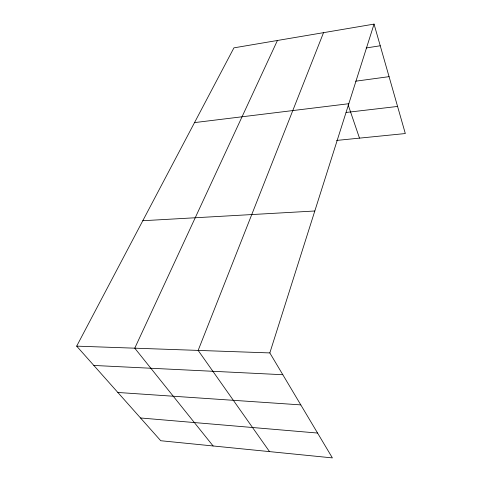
<?xml version="1.0" encoding="UTF-8"?>
<svg xmlns="http://www.w3.org/2000/svg" width="482" height="482" viewBox="0 0 482 482"><rect width="100%" height="100%" fill="white"/><g stroke="black" fill="none" stroke-linecap="round" stroke-linejoin="round"><path stroke-width="0.72" d="M269.83 352.92L374.05 24.1L233.927 47.851L76.68 346.142L160.741 440.729L332.381 457.9L269.83 352.92L76.68 346.142M323.53 32.662L198.15 350.408L269.522 451.61M277.415 40.482L134.761 348.179L213.116 445.971M366.169 47.959L380.238 45.772M355.632 81.199L389.064 76.656M194.523 122.603L348.817 103.714M346.1 112.463L397.572 106.438M336.587 140.431L405.32 133.544L374.05 24.1M142.793 220.726L314.812 210.995M93.845 365.452L282.82 374.719M117.849 392.469L300.798 404.892M140.515 417.972L317.572 433.047M348.173 104.937L359.494 138.135"/></g></svg>
